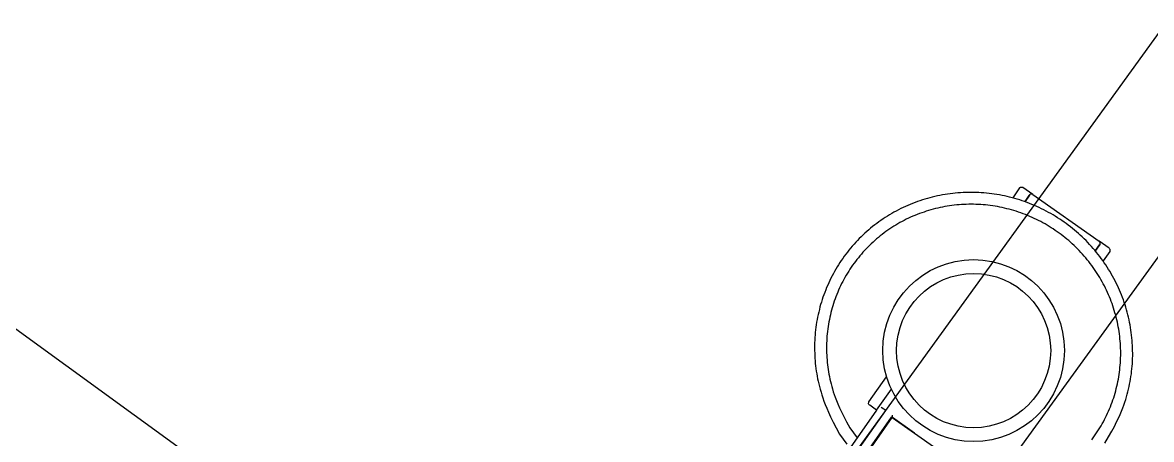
# Model space of a CAD drawing. Header units: metres. Extents: x 141303 to 146299, y 125960 to 127091.
# Drawn here: x 142375.875 to 142377.601, y 126617.904 to 126618.541 of the extents above; entities that cross this region are included whole.
import ezdxf

# ---------------------------------------------------------------- set-up
doc = ezdxf.new("R2010")
doc.units = ezdxf.units.M
doc.header["$MEASUREMENT"] = 0
doc.layers.add('Edges', color=7, linetype='Continuous')
doc.layers.add('NVMI_WALL', color=7, linetype='Continuous', lineweight=30)
doc.layers.add('WALL NEW', color=7, linetype='Continuous', lineweight=25)

# ---------------------------------------------------------------- blocks, each defined once
blk = doc.blocks.new('Mobile C-Arm X-Ray Machine pl')
at = {"layer": 'Edges'}
for p, q in [((4.0143, 2.9036), (4.0093, 2.8886)), ((4.0284, 2.8977), (4.0234, 2.8827)), ((4.0669, 2.8934), (4.067, 2.8942)), ((4.0669, 2.8827), (4.0669, 2.8934)), ((4.067, 2.8942), (4.0673, 2.895)), ((4.0673, 2.895), (4.0678, 2.8957)), ((4.0678, 2.8957), (4.0684, 2.8962)), ((4.0684, 2.8962), (4.0692, 2.8965)), ((4.0692, 2.8965), (4.0699, 2.8966)), ((4.0699, 2.8966), (4.1093, 2.8966)), ((4.4058, 2.8966), (4.3905, 2.8966)), ((4.4058, 2.8966), (4.4066, 2.8965)), ((4.4066, 2.8965), (4.4073, 2.8962)), ((4.4073, 2.8962), (4.4079, 2.8957)), ((4.4079, 2.8957), (4.4084, 2.895)), ((4.4084, 2.895), (4.4087, 2.8942)), ((4.4087, 2.8942), (4.4088, 2.8934)), ((4.4088, 2.8779), (4.4088, 2.8934)), ((3.8246, 2.8727), (4.0732, 2.8727)), ((4.0234, 2.8827), (3.945, 2.8827)), ((4.0234, 2.8827), (4.0234, 2.8826)), ((4.0669, 2.8827), (4.0234, 2.8827)), ((4.0669, 2.8827), (4.0669, 2.8826)), ((4.0669, 2.8827), (4.1, 2.8827)), ((4.0732, 2.8757), (4.0732, 2.8797)), ((4.0732, 2.8727), (4.0732, 2.8757)), ((4.3957, 2.8808), (4.4052, 2.881)), ((4.4058, 2.8809), (4.3957, 2.8809)), ((4.4017, 2.8809), (4.3957, 2.8809)), ((4.4054, 2.881), (4.4052, 2.881)), ((4.4055, 2.881), (4.4054, 2.881)), ((4.4056, 2.881), (4.4055, 2.881)), ((4.4057, 2.881), (4.4056, 2.881)), ((4.4058, 2.881), (4.4057, 2.881)), ((4.4058, 2.8809), (4.4058, 2.881)), ((4.4062, 2.8809), (4.4058, 2.881)), ((4.4064, 2.8809), (4.4058, 2.881)), ((4.4062, 2.8809), (4.4058, 2.8809)), ((4.4062, 2.8809), (4.4062, 2.8809)), ((4.4062, 2.8809), (4.4064, 2.8809)), ((4.4064, 2.8809), (4.4065, 2.8809)), ((4.4066, 2.8808), (4.4064, 2.8809)), ((4.4073, 2.8805), (4.4066, 2.8808)), ((4.4079, 2.88), (4.4073, 2.8805)), ((4.4084, 2.8793), (4.4079, 2.88)), ((4.4087, 2.8786), (4.4084, 2.8793)), ((4.4088, 2.8779), (4.4087, 2.8786)), ((4.4088, 2.8779), (4.4088, 2.7736)), ((3.512, 2.8617), (4.0708, 2.8617)), ((3.512, 2.8607), (4.0708, 2.8607)), ((4.0708, 2.8618), (4.0708, 2.8617)), ((4.0708, 2.8617), (4.071, 2.8617)), ((4.0708, 2.8617), (4.0708, 2.8607)), ((4.0708, 2.8607), (4.0708, 2.8257)), ((4.071, 2.8607), (4.0708, 2.8607)), ((4.071, 2.8618), (4.071, 2.8617)), ((4.071, 2.8617), (4.071, 2.8607)), ((4.0717, 2.8617), (4.071, 2.8617)), ((4.071, 2.8257), (4.071, 2.8607)), ((4.0722, 2.8618), (4.0717, 2.8617)), ((4.0727, 2.862), (4.0722, 2.8618)), ((4.0732, 2.8623), (4.0727, 2.862)), ((4.071, 2.8257), (4.0708, 2.8257)), ((4.0708, 2.8257), (4.0708, 2.7907)), ((4.4058, 2.7706), (4.3964, 2.7706)), ((4.3964, 2.7706), (4.4052, 2.7705)), ((4.4054, 2.7705), (4.4052, 2.7705)), ((4.4055, 2.7705), (4.4054, 2.7705)), ((4.4056, 2.7705), (4.4055, 2.7705)), ((4.4057, 2.7705), (4.4056, 2.7705)), ((4.4057, 2.7705), (4.4056, 2.7705)), ((4.4058, 2.7705), (4.4057, 2.7705)), ((4.4064, 2.7706), (4.4058, 2.7705)), ((4.4058, 2.7706), (4.4064, 2.7706)), ((4.4064, 2.7706), (4.4066, 2.7707)), ((4.4064, 2.7706), (4.4065, 2.7706)), ((4.4066, 2.7707), (4.4073, 2.771)), ((4.4073, 2.771), (4.4079, 2.7715)), ((4.4079, 2.7715), (4.4084, 2.7721)), ((4.4084, 2.7721), (4.4087, 2.7729)), ((4.4087, 2.7729), (4.4088, 2.7736)), ((4.4088, 2.7581), (4.4088, 2.7736)), ((4.4066, 2.755), (4.4073, 2.7553)), ((4.4073, 2.7553), (4.4079, 2.7558)), ((4.4084, 2.7565), (4.4079, 2.7558)), ((4.4084, 2.7565), (4.4087, 2.7572)), ((4.4088, 2.7581), (4.4087, 2.7572)), ((4.4058, 2.7549), (4.3912, 2.7549)), ((4.4058, 2.7549), (4.4066, 2.755))]:
    blk.add_line(p, q, dxfattribs=at)
for points in [[(4.2012, 2.6185), (4.2105, 2.6192), (4.2187, 2.62), (4.2258, 2.6208), (4.2321, 2.6217), (4.2377, 2.6226), (4.2427, 2.6236), (4.2471, 2.6246), (4.2513, 2.6257), (4.2552, 2.6267), (4.2589, 2.6278), (4.2624, 2.6288), (4.2658, 2.63), (4.2691, 2.6311), (4.2722, 2.6323), (4.2754, 2.6335), (4.2784, 2.6347), (4.2815, 2.6361), (4.2845, 2.6374), (4.2875, 2.6388), (4.2904, 2.6403), (4.2934, 2.6418), (4.2963, 2.6434), (4.2992, 2.645), (4.3021, 2.6466), (4.3049, 2.6483), (4.3077, 2.6501), (4.3105, 2.6519), (4.3133, 2.6537), (4.316, 2.6556), (4.3187, 2.6576), (4.3214, 2.6596), (4.324, 2.6616), (4.3266, 2.6637), (4.3292, 2.6658), (4.3317, 2.6679), (4.3342, 2.6701), (4.3367, 2.6724), (4.3391, 2.6746), (4.3415, 2.677), (4.3439, 2.6793), (4.3462, 2.6817), (4.3484, 2.6841), (4.3507, 2.6866), (4.3529, 2.6891), (4.355, 2.6917), (4.3572, 2.6943), (4.3592, 2.6969), (4.3613, 2.6995), (4.3632, 2.7022), (4.3652, 2.7049), (4.3671, 2.7077), (4.3689, 2.7105), (4.3708, 2.7133), (4.3725, 2.7161), (4.3742, 2.719), (4.3759, 2.7219), (4.3775, 2.7248), (4.3791, 2.7278), (4.3807, 2.7308), (4.3821, 2.7338), (4.3836, 2.7368), (4.385, 2.7398), (4.3863, 2.7429), (4.3876, 2.746), (4.3888, 2.7491), (4.39, 2.7523), (4.3912, 2.7554), (4.3922, 2.7586), (4.3933, 2.7618), (4.3943, 2.765), (4.3952, 2.7682), (4.3961, 2.7715), (4.3969, 2.7747), (4.3977, 2.778), (4.3984, 2.7813), (4.3991, 2.7846), (4.3997, 2.7879), (4.4002, 2.7912), (4.4008, 2.7945), (4.4012, 2.7979), (4.4016, 2.8012), (4.402, 2.8045), (4.4023, 2.8079), (4.4025, 2.8112), (4.4027, 2.8146), (4.4028, 2.818), (4.4029, 2.8213), (4.4029, 2.8247), (4.4029, 2.8281), (4.4028, 2.8314), (4.4027, 2.8348), (4.4025, 2.8381), (4.4023, 2.8415), (4.402, 2.8448), (4.4016, 2.8482), (4.4012, 2.8515), (4.4008, 2.8549), (4.4002, 2.8582), (4.3997, 2.8615), (4.3991, 2.8648), (4.3984, 2.8681), (4.3977, 2.8714), (4.3969, 2.8747), (4.3961, 2.8779), (4.3952, 2.8812), (4.3943, 2.8844), (4.3933, 2.8876), (4.3922, 2.8908), (4.3912, 2.894), (4.39, 2.8971), (4.3888, 2.9003), (4.3876, 2.9034), (4.3863, 2.9065), (4.385, 2.9095), (4.3836, 2.9126), (4.3821, 2.9156), (4.3807, 2.9186), (4.3791, 2.9216), (4.3775, 2.9246), (4.3759, 2.9275), (4.3742, 2.9304), (4.3725, 2.9333), (4.3708, 2.9361), (4.3689, 2.9389), (4.3671, 2.9417), (4.3652, 2.9445), (4.3632, 2.9472), (4.3613, 2.9499), (4.3592, 2.9525), (4.3572, 2.9551), (4.355, 2.9577), (4.3529, 2.9603), (4.3507, 2.9628), (4.3484, 2.9652), (4.3462, 2.9677), (4.3439, 2.9701), (4.3415, 2.9724), (4.3391, 2.9748), (4.3367, 2.977), (4.3342, 2.9793), (4.3317, 2.9815), (4.3292, 2.9836), (4.3266, 2.9857), (4.324, 2.9878), (4.3214, 2.9898), (4.3187, 2.9918), (4.316, 2.9938), (4.3133, 2.9956), (4.3105, 2.9975), (4.3077, 2.9993), (4.3049, 3.001), (4.3021, 3.0028), (4.2992, 3.0044), (4.2963, 3.006), (4.2934, 3.0076), (4.2904, 3.0091), (4.2875, 3.0106), (4.2845, 3.012), (4.2815, 3.0133), (4.2784, 3.0146), (4.2754, 3.0159), (4.2723, 3.0171), (4.2692, 3.0183), (4.2661, 3.0194), (4.2629, 3.0204), (4.2598, 3.0214), (4.2566, 3.0224), (4.2534, 3.0233), (4.2502, 3.0241), (4.247, 3.0249), (4.2438, 3.0257), (4.2406, 3.0263), (4.2373, 3.027), (4.2341, 3.0275), (4.2308, 3.0281), (4.2276, 3.0285), (4.2243, 3.0289), (4.221, 3.0293), (4.2177, 3.0296), (4.2144, 3.0299), (4.2111, 3.03), (4.2078, 3.0302), (4.2045, 3.0303), (4.2012, 3.0303), (4.1979, 3.0303), (4.1946, 3.0302), (4.1913, 3.03), (4.188, 3.0299), (4.1847, 3.0296), (4.1814, 3.0293), (4.1782, 3.0289), (4.1749, 3.0285), (4.1716, 3.0281), (4.1684, 3.0275), (4.1651, 3.027), (4.1619, 3.0263), (4.1586, 3.0257), (4.1554, 3.0249), (4.1522, 3.0241), (4.149, 3.0233), (4.1458, 3.0224), (4.1427, 3.0214), (4.1395, 3.0204), (4.1364, 3.0194), (4.1333, 3.0183), (4.1302, 3.0171), (4.1271, 3.0159), (4.124, 3.0146), (4.121, 3.0133), (4.118, 3.012), (4.115, 3.0106), (4.112, 3.0091), (4.1091, 3.0076), (4.1061, 3.006), (4.1032, 3.0044), (4.1004, 3.0028), (4.0975, 3.001), (4.0947, 2.9993), (4.0919, 2.9975), (4.0891, 2.9956), (4.0864, 2.9938), (4.0837, 2.9918), (4.0811, 2.9898), (4.0784, 2.9878), (4.0758, 2.9857), (4.0732, 2.9836), (4.0707, 2.9815), (4.0682, 2.9793), (4.0658, 2.977), (4.0633, 2.9748), (4.0609, 2.9724), (4.0586, 2.9701), (4.0563, 2.9677), (4.054, 2.9652), (4.0517, 2.9627), (4.0494, 2.96), (4.0471, 2.9573), (4.0448, 2.9543), (4.0424, 2.9513), (4.04, 2.948), (4.0374, 2.9445), (4.0348, 2.9407), (4.032, 2.9364), (4.0291, 2.9315), (4.0258, 2.9259), (4.0223, 2.9195), (4.0185, 2.9121), (4.0143, 2.9036)], [(4.1951, 2.6347), (4.1982, 2.6346), (4.2012, 2.6346), (4.2043, 2.6346), (4.2073, 2.6347), (4.2104, 2.6348), (4.2134, 2.635), (4.2165, 2.6352), (4.2195, 2.6355), (4.2225, 2.6358), (4.2256, 2.6362), (4.2286, 2.6366), (4.2316, 2.6371), (4.2346, 2.6376), (4.2376, 2.6382), (4.2406, 2.6388), (4.2436, 2.6395), (4.2465, 2.6403), (4.2495, 2.641), (4.2524, 2.6419), (4.2554, 2.6428), (4.2583, 2.6437), (4.2612, 2.6447), (4.2641, 2.6457), (4.2669, 2.6468), (4.2698, 2.6479), (4.2726, 2.649), (4.2754, 2.6503), (4.2782, 2.6515), (4.281, 2.6528), (4.2837, 2.6542), (4.2865, 2.6556), (4.2892, 2.657), (4.2918, 2.6585), (4.2945, 2.66), (4.2971, 2.6616), (4.2997, 2.6632), (4.3023, 2.6649), (4.3049, 2.6666), (4.3074, 2.6684), (4.3099, 2.6701), (4.3123, 2.672), (4.3148, 2.6739), (4.3172, 2.6758), (4.3196, 2.6777), (4.3219, 2.6797), (4.3242, 2.6817), (4.3265, 2.6838), (4.3287, 2.6859), (4.331, 2.6881), (4.3331, 2.6903), (4.3353, 2.6925), (4.3374, 2.6947), (4.3394, 2.697), (4.3415, 2.6993), (4.3435, 2.7017), (4.3454, 2.7041), (4.3473, 2.7065), (4.3492, 2.709), (4.3511, 2.7114), (4.3529, 2.7139), (4.3546, 2.7165), (4.3563, 2.7191), (4.358, 2.7217), (4.3596, 2.7243), (4.3612, 2.7269), (4.3628, 2.7296), (4.3643, 2.7323), (4.3657, 2.7351), (4.3672, 2.7378), (4.3685, 2.7406), (4.3699, 2.7434), (4.3711, 2.7462), (4.3724, 2.7491), (4.3736, 2.7519), (4.3747, 2.7548), (4.3758, 2.7577), (4.3769, 2.7606), (4.3779, 2.7636), (4.3788, 2.7665), (4.3797, 2.7695), (4.3806, 2.7725), (4.3814, 2.7755), (4.3822, 2.7785), (4.3829, 2.7815), (4.3836, 2.7846), (4.3842, 2.7876), (4.3848, 2.7907), (4.3853, 2.7937), (4.3857, 2.7968), (4.3862, 2.7999), (4.3865, 2.803), (4.3869, 2.8061), (4.3871, 2.8092), (4.3874, 2.8123), (4.3875, 2.8154), (4.3877, 2.8185), (4.3877, 2.8216), (4.3878, 2.8247), (4.3877, 2.8278), (4.3877, 2.8309), (4.3875, 2.834), (4.3874, 2.8371), (4.3871, 2.8402), (4.3869, 2.8433), (4.3865, 2.8464), (4.3862, 2.8495), (4.3857, 2.8526), (4.3853, 2.8557), (4.3848, 2.8587), (4.3842, 2.8618), (4.3836, 2.8648), (4.3829, 2.8679), (4.3822, 2.8709), (4.3814, 2.8739), (4.3806, 2.8769), (4.3797, 2.8799), (4.3788, 2.8829), (4.3779, 2.8858), (4.3769, 2.8887), (4.3758, 2.8917), (4.3747, 2.8946), (4.3736, 2.8975), (4.3724, 2.9003), (4.3711, 2.9032), (4.3699, 2.906), (4.3685, 2.9088), (4.3672, 2.9116), (4.3657, 2.9143), (4.3643, 2.9171), (4.3628, 2.9198), (4.3612, 2.9224), (4.3596, 2.9251), (4.358, 2.9277), (4.3563, 2.9303), (4.3546, 2.9329), (4.3529, 2.9354), (4.3511, 2.938), (4.3492, 2.9404), (4.3473, 2.9429), (4.3454, 2.9453), (4.3435, 2.9477), (4.3415, 2.9501), (4.3394, 2.9524), (4.3374, 2.9547), (4.3353, 2.9569), (4.3331, 2.9591), (4.331, 2.9613), (4.3287, 2.9635), (4.3265, 2.9656), (4.3242, 2.9676), (4.3219, 2.9697), (4.3196, 2.9717), (4.3172, 2.9736), (4.3148, 2.9755), (4.3123, 2.9774), (4.3099, 2.9792), (4.3074, 2.981), (4.3049, 2.9828), (4.3023, 2.9845), (4.2997, 2.9862), (4.2971, 2.9878), (4.2945, 2.9894), (4.2918, 2.9909), (4.2892, 2.9924), (4.2865, 2.9938), (4.2837, 2.9952), (4.281, 2.9966), (4.2782, 2.9979), (4.2754, 2.9991), (4.2726, 3.0004), (4.2698, 3.0015), (4.2669, 3.0026), (4.2641, 3.0037), (4.2612, 3.0047), (4.2583, 3.0057), (4.2554, 3.0066), (4.2524, 3.0075), (4.2495, 3.0083), (4.2465, 3.0091), (4.2436, 3.0099), (4.2406, 3.0105), (4.2376, 3.0112), (4.2346, 3.0118), (4.2316, 3.0123), (4.2286, 3.0128), (4.2256, 3.0132), (4.2225, 3.0136), (4.2195, 3.0139), (4.2165, 3.0142), (4.2134, 3.0144), (4.2104, 3.0146), (4.2073, 3.0147), (4.2043, 3.0148), (4.2012, 3.0148), (4.1982, 3.0148), (4.1951, 3.0147), (4.1921, 3.0146), (4.189, 3.0144), (4.186, 3.0142), (4.1829, 3.0139), (4.1799, 3.0136), (4.1769, 3.0132), (4.1738, 3.0128), (4.1708, 3.0123), (4.1678, 3.0118), (4.1648, 3.0112), (4.1618, 3.0105), (4.1589, 3.0099), (4.1559, 3.0091), (4.1529, 3.0083), (4.15, 3.0075), (4.1471, 3.0066), (4.1442, 3.0057), (4.1413, 3.0047), (4.1384, 3.0037), (4.1355, 3.0026), (4.1327, 3.0015), (4.1298, 3.0004), (4.127, 2.9991), (4.1242, 2.9979), (4.1215, 2.9966), (4.1187, 2.9952), (4.116, 2.9938), (4.1133, 2.9924), (4.1106, 2.9909), (4.1079, 2.9894), (4.1053, 2.9878), (4.1027, 2.9862), (4.1001, 2.9845), (4.0976, 2.9828), (4.0951, 2.981), (4.0926, 2.9792), (4.0901, 2.9774), (4.0877, 2.9755), (4.0853, 2.9736), (4.0829, 2.9717), (4.0805, 2.9697), (4.0782, 2.9676), (4.0759, 2.9656), (4.0737, 2.9635), (4.0715, 2.9613), (4.0693, 2.9591), (4.0672, 2.9569), (4.0651, 2.9546), (4.0629, 2.9523), (4.0608, 2.9498), (4.0587, 2.9473), (4.0565, 2.9446), (4.0543, 2.9417), (4.0521, 2.9387), (4.0498, 2.9355), (4.0473, 2.9319), (4.0448, 2.928), (4.042, 2.9235), (4.039, 2.9183), (4.0358, 2.9123), (4.0323, 2.9055), (4.0284, 2.8977)]]:
    blk.add_lwpolyline(points, dxfattribs=at)
for radius in [0.1167, 0.099]:
    blk.add_circle((4.2012, 2.8247), radius, dxfattribs=at)

msp = doc.modelspace()

# ---------------------------------------------------------------- linework, layer by layer
at = {"layer": 'NVMI_WALL'}
for p, q in [((142381.43402, 126614.03963), (142367.99624, 126623.76951)), ((142374.1494, 126613.74206), (142380.54196, 126622.57072)), ((142374.1494, 126613.74206), (142380.54196, 126622.57072)), ((142374.1494, 126613.74206), (142380.54196, 126622.57072)), ((142376.48134, 126616.62165), (142380.58665, 126622.29143))]:
    msp.add_line(p, q, dxfattribs=at)

# ---------------------------------------------------------------- block references
at = {"layer": 'WALL NEW', "xscale": 1.190213132251739, "yscale": 1.190213132251739, "zscale": 1.190213132251739, "rotation": 54.84372062450828}
msp.add_blockref('Mobile C-Arm X-Ray Machine pl', (142377.19887, 126612.01552), dxfattribs=at)

doc.saveas('drawing.dxf')
